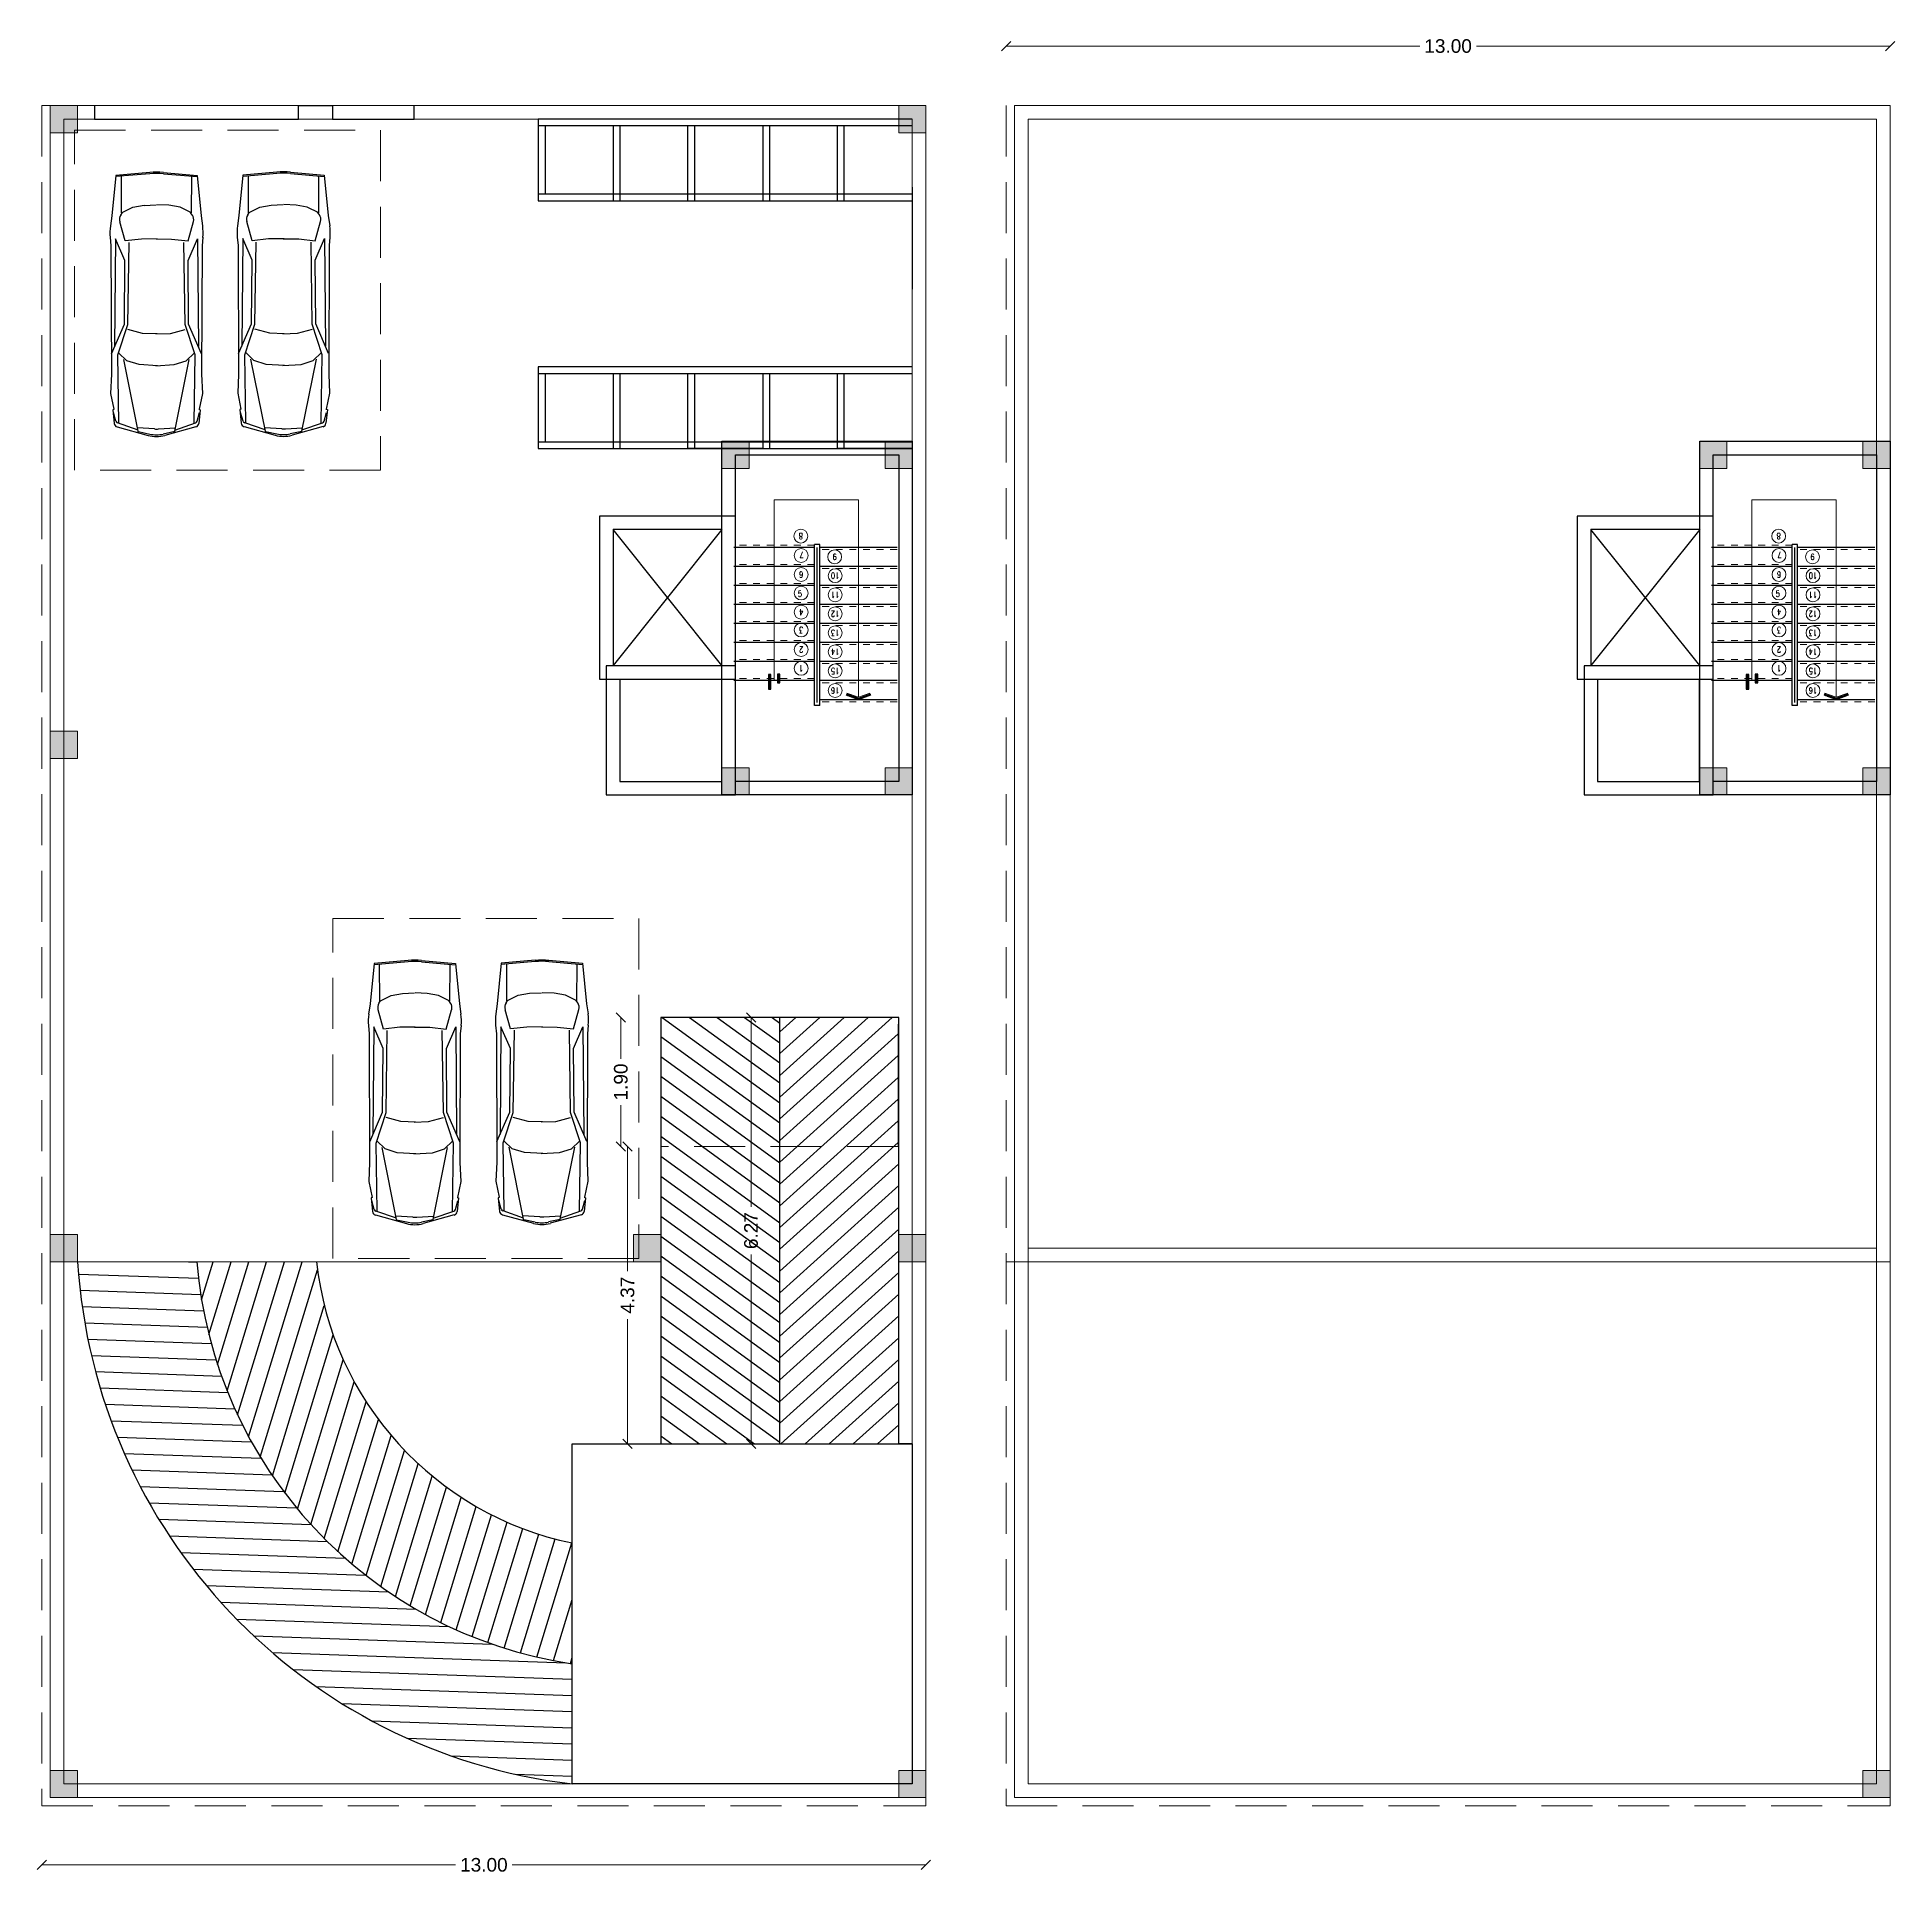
# Model space of a CAD drawing. Header units: metres. Extents: x -355 to 973, y -73 to 238.
# Drawn here: x 772.47 to 799.79, y 172.68 to 199.69 of the extents above; entities that cross this region are included whole.
import ezdxf

# ---------------------------------------------------------------- set-up
doc = ezdxf.new("R2010")
doc.units = ezdxf.units.M
doc.header["$LTSCALE"] = 3
doc.header["$MEASUREMENT"] = 0
for name, pattern in [('1', [30, 6, 6, 6, 6, 6]), ('202$0$HIDDEN', [0.375, 0.25, -0.125]), ('ACAD_ISO02W100', [15, 12, -3]), ('DASHED2', [0.375, 0.25, -0.125])]:
    doc.linetypes.add(name, pattern=pattern)
for name, color, linetype in [('01B', 10, 'Continuous'), ('1', 1, 'Continuous'), ('4', 4, 'ACAD_ISO02W100'), ('CAR', 1, 'Continuous')]:
    doc.layers.add(name, color=color, linetype=linetype)
for name, color, linetype, lineweight in [('05', 21, 'Continuous', 5), ('09', 120, 'Continuous', 9), ('15', 63, 'DASHED2', 15), ('alaem', 230, 'Continuous', 5)]:
    doc.layers.add(name, color=color, linetype=linetype, lineweight=lineweight)
doc.styles.add('Axe', font='romans.shx', dxfattribs={"width": 0.8, "height": 0.26})
doc.styles.get("Standard").update_dxf_attribs({"font": 'arial.ttf'})
doc.dimstyles.new('ahmad', dxfattribs={"dimtxt": 0.2, "dimasz": 0.1375, "dimexe": 0, "dimexo": 0.0625, "dimgap": 0.09, "dimtad": 0, "dimzin": 0, "dimdsep": 46, "dimtxsty": 'Standard', "dimblk": 'OBLIQUE', "dimcen": 0.09, "dimclrd": 245, "dimclrt": 61, "dimadec": 0, "dimazin": 0, "dimtfac": 1, "dimtofl": 0, "dimtmove": 0, "dimatfit": 3, "dimldrblk": 'OBLIQUE', "dimfxl": 0, "dimfxlon": 1, "dimtolj": 1, "dimtzin": 0, "dimlwd": 13, "dimarcsym": 0})

# ---------------------------------------------------------------- blocks, each defined once
blk = doc.blocks.new('_Oblique')
at = {"color": 0, "linetype": 'ByBlock', "lineweight": -2}
blk.add_line((-0.5, -0.5), (0.5, 0.5), dxfattribs=at)
blk = doc.blocks.new('*D242')
at = {"layer": '05', "color": 245, "linetype": '1', "lineweight": 13, "transparency": 16777216}
for p, q in [((786.718, 199.558), (792.801, 199.558)), ((799.718, 199.558), (793.636, 199.558))]:
    blk.add_line(p, q, dxfattribs=at)
at = {"layer": 'Defpoints', "color": 0, "linetype": '1', "transparency": 16777216}
for p in [(799.718, 199.558), (786.718, 198.684), (799.718, 198.684)]:
    blk.add_point(p, dxfattribs=at)
at = {"layer": '05', "color": 245, "linetype": '1', "lineweight": 13, "transparency": 16777216, "xscale": 0.1375, "yscale": 0.1375, "zscale": 0.1375, "rotation": 180}
blk.add_blockref('_Oblique', (786.718, 199.558), dxfattribs=at)
at = {"layer": '05', "color": 245, "linetype": '1', "lineweight": 13, "transparency": 16777216, "xscale": 0.1375, "yscale": 0.1375, "zscale": 0.1375}
blk.add_blockref('_Oblique', (799.718, 199.558), dxfattribs=at)
at = {"layer": '05', "color": 61, "linetype": '1', "transparency": 16777216, "insert": (793.218, 199.558), "char_height": 0.2, "attachment_point": 5}
blk.add_mtext('\\A1;13.00', dxfattribs=at)
blk = doc.blocks.new('*D276')
at = {"layer": '4', "color": 245, "linetype": '1', "lineweight": 13, "transparency": 16777216}
for p, q in [((772.54, 172.816), (778.622, 172.816)), ((785.54, 172.816), (779.458, 172.816))]:
    blk.add_line(p, q, dxfattribs=at)
at = {"layer": 'Defpoints', "color": 0, "linetype": '1', "transparency": 16777216}
for p in [(772.54, 173.807), (785.54, 173.807), (772.54, 172.816)]:
    blk.add_point(p, dxfattribs=at)
at = {"layer": '4', "color": 245, "linetype": '1', "lineweight": 13, "transparency": 16777216, "xscale": 0.1375, "yscale": 0.1375, "zscale": 0.1375, "rotation": 180}
blk.add_blockref('_Oblique', (772.54, 172.816), dxfattribs=at)
at = {"layer": '4', "color": 245, "linetype": '1', "lineweight": 13, "transparency": 16777216, "xscale": 0.1375, "yscale": 0.1375, "zscale": 0.1375}
blk.add_blockref('_Oblique', (785.54, 172.816), dxfattribs=at)
at = {"layer": '4', "color": 61, "linetype": '1', "transparency": 16777216, "insert": (779.04, 172.816), "char_height": 0.2, "attachment_point": 5}
blk.add_mtext('\\A1;13.00', dxfattribs=at)
blk = doc.blocks.new('tyhtfy')
at = {"layer": '4', "linetype": '1'}
for points in [[(265.704, 186.374), (265.704, 184.474), (263.804, 184.474), (263.804, 186.374)], [(265.504, 186.174), (265.504, 184.674), (264.004, 184.674), (264.004, 186.174)]]:
    blk.add_lwpolyline(points, close=True, dxfattribs=at)
blk = doc.blocks.new('tyhhy')
at = {"layer": '4', "linetype": '1'}
for p, q in [((265.809, 183.09), (263.809, 181.49)), ((263.809, 181.49), (263.809, 183.09)), ((263.809, 183.09), (265.809, 181.49))]:
    blk.add_line(p, q, dxfattribs=at)
for points in [[(266.009, 183.29), (266.009, 181.29), (263.609, 181.29), (263.609, 183.29)], [(265.809, 183.09), (265.809, 181.49), (263.809, 181.49), (263.809, 183.09)]]:
    blk.add_lwpolyline(points, close=True, dxfattribs=at)
blk = doc.blocks.new('fghhyh')
at = {"layer": 'alaem', "linetype": '1'}
h = blk.add_hatch(color=256, dxfattribs=at)
h.dxf.hatch_style = 1
h.paths.add_polyline_path([(280.396, 190.296), (280.396, 190.696), (279.996, 190.696), (279.996, 190.296)])
blk.add_lwpolyline([(279.996, 190.696), (279.996, 190.296), (280.396, 190.296), (280.396, 190.696)], close=True, dxfattribs=at)
blk = doc.blocks.new('*D278')
at = {"layer": '01B', "color": 245, "linetype": '1', "lineweight": 13, "transparency": 16777216}
for p, q in [((782.969, 185.276), (782.969, 182.492)), ((782.969, 179.007), (782.969, 181.791))]:
    blk.add_line(p, q, dxfattribs=at)
at = {"layer": 'Defpoints', "color": 0, "linetype": '1', "transparency": 16777216}
for p in [(783.39, 185.276), (782.969, 179.007), (783.39, 179.007)]:
    blk.add_point(p, dxfattribs=at)
at = {"layer": '01B', "color": 245, "linetype": '1', "lineweight": 13, "transparency": 16777216, "xscale": 0.1375, "yscale": 0.1375, "zscale": 0.1375}
for p, rotation in [((782.969, 185.276), 90), ((782.969, 179.007), 270)]:
    blk.add_blockref('_Oblique', p, dxfattribs=dict(at, rotation=rotation))
at = {"layer": '01B', "color": 61, "linetype": '1', "transparency": 16777216, "insert": (782.969, 182.142), "char_height": 0.2, "attachment_point": 5, "rotation": 90}
blk.add_mtext('\\A1;6.27', dxfattribs=at)
blk = doc.blocks.new('*D279')
at = {"layer": '01B', "color": 245, "linetype": '1', "lineweight": 13, "transparency": 16777216}
for p, q in [((781.054, 185.276), (781.054, 184.667)), ((781.054, 183.377), (781.054, 183.987))]:
    blk.add_line(p, q, dxfattribs=at)
at = {"layer": 'Defpoints', "color": 0, "linetype": '1', "transparency": 16777216}
for p in [(781.64, 185.276), (781.054, 183.377), (781.64, 183.377)]:
    blk.add_point(p, dxfattribs=at)
at = {"layer": '01B', "color": 245, "linetype": '1', "lineweight": 13, "transparency": 16777216, "xscale": 0.1375, "yscale": 0.1375, "zscale": 0.1375}
for p, rotation in [((781.054, 185.276), 90), ((781.054, 183.377), 270)]:
    blk.add_blockref('_Oblique', p, dxfattribs=dict(at, rotation=rotation))
at = {"layer": '01B', "color": 61, "linetype": '1', "transparency": 16777216, "insert": (781.054, 184.327), "char_height": 0.2, "attachment_point": 5, "rotation": 90}
blk.add_mtext('\\A1;1.90', dxfattribs=at)
blk = doc.blocks.new('*D280')
at = {"layer": '01B', "color": 245, "linetype": '1', "lineweight": 13, "transparency": 16777216}
for p, q in [((781.152, 183.377), (781.152, 181.546)), ((781.152, 179.007), (781.152, 180.838))]:
    blk.add_line(p, q, dxfattribs=at)
at = {"layer": 'Defpoints', "color": 0, "linetype": '1', "transparency": 16777216}
for p in [(781.64, 183.377), (781.152, 179.007), (781.64, 179.007)]:
    blk.add_point(p, dxfattribs=at)
at = {"layer": '01B', "color": 245, "linetype": '1', "lineweight": 13, "transparency": 16777216, "xscale": 0.1375, "yscale": 0.1375, "zscale": 0.1375}
for p, rotation in [((781.152, 183.377), 90), ((781.152, 179.007), 270)]:
    blk.add_blockref('_Oblique', p, dxfattribs=dict(at, rotation=rotation))
at = {"layer": '01B', "color": 61, "linetype": '1', "transparency": 16777216, "insert": (781.152, 181.192), "char_height": 0.2, "attachment_point": 5, "rotation": 90}
blk.add_mtext('\\A1;4.37', dxfattribs=at)
blk = doc.blocks.new('CARP5')
at = {"layer": 'CAR'}
for p, q in [((-127.1, 55.7), (-149.8, 51)), ((-100, 54.6), (-127.1, 55.7)), ((82.4, 55.1), (-100, 54.6)), ((-70.8, 54.3), (-28.9, 36.1)), ((94.5, 56.3), (82.4, 55.1)), ((125.1, 53.9), (110.6, 56)), ((182.5, 48.2), (125.1, 53.9)), ((-174.7, 46.5), (-186.8, 2.3)), ((-183.3, 15.9), (-78.9, 36.9)), ((-179.4, 16.5), (-169.2, 45.7)), ((-150.4, 52.6), (-169.9, 50.6)), ((-169.4, 43.9), (-72.5, 45.4)), ((-166.7, 48.1), (-154.4, 51.5)), ((-149.8, 50.5), (-150.4, 52.6)), ((-86.3, 15.3), (-80.9, 32.6)), ((-80.9, 32.6), (-69.6, 44.3)), ((-72.5, 45.4), (-29.2, 31.2)), ((92.4, 48.6), (-60.6, 49.9)), ((-42, 10.1), (-36.4, 31.3)), ((-29.2, 31.2), (87.3, 29.5)), ((-28.9, 36.1), (61.7, 35.2)), ((61.7, 35.2), (92.4, 48.6)), ((89.3, 35.1), (116.6, 42.7)), ((91.9, 11.8), (89.3, 35.1)), ((116.8, 42.8), (116.8, 42.8)), ((126.1, 41.3), (129.9, 38.8)), ((129.1, 40.3), (181.1, 40.4)), ((129.1, 40.3), (137.2, 24)), ((184.9, 0.1), (180.8, 48.1)), ((186.7, 0.1), (182.5, 48.2)), ((-181.4, 16.2), (-184.9, -0.1)), ((-177.7, -6.8), (-176.2, 17.3)), ((-87.8, -10.8), (-86.3, 15.3)), ((-42.8, -10.5), (-42, 10.1)), ((92.2, -10.3), (91.9, 11.8)), ((137.2, 24), (140, 8.1)), ((139.9, 8.1), (140.7, -9)), ((-174.7, -65.6), (-186.8, -21.5)), ((-181.4, -35.4), (-184.9, -19)), ((-177.7, -12.3), (-176.2, -36.4)), ((-87.8, -8.4), (-86.3, -34.5)), ((-42.8, -8.6), (-42, -29.2)), ((92.2, -8.9), (91.9, -31)), ((140, -27.2), (140.7, -10.1)), ((184.9, -19.3), (180.8, -67.3)), ((186.7, -19.3), (182.5, -67.3)), ((-183.3, -35), (-78.9, -56.1)), ((-179.4, -35.6), (-169.2, -64.9)), ((-86.3, -34.5), (-80.9, -51.7)), ((-80.9, -51.7), (-69.6, -63.5)), ((-72.5, -64.5), (-29.2, -50.3)), ((-42, -29.2), (-36.4, -50.4)), ((-29.2, -50.3), (87.3, -48.6)), ((91.9, -31), (89.3, -54.3)), ((129.1, -59.4), (137.2, -43.1)), ((137.2, -43.1), (140, -27.2)), ((-150.4, -71.7), (-169.9, -69.7)), ((-169.4, -63), (-72.5, -64.5)), ((-166.7, -67.3), (-154.4, -70.7)), ((-149.8, -69.7), (-150.4, -71.7)), ((-127.1, -74.9), (-149.8, -70.1)), ((-100, -73.7), (-127.1, -74.9)), ((82.4, -74.2), (-100, -73.7)), ((-70.8, -73.5), (-28.9, -55.2)), ((92.4, -67.7), (-60.6, -69)), ((-28.9, -55.2), (61.7, -54.4)), ((61.7, -54.4), (92.4, -67.7)), ((94.5, -75.4), (82.4, -74.2)), ((89.3, -54.3), (116.8, -61.9)), ((125.1, -73), (110.6, -75.1)), ((182.5, -67.3), (125.1, -73)), ((126.1, -60.4), (129.9, -57.9)), ((129.1, -59.4), (181.1, -59.6))]:
    blk.add_line(p, q, dxfattribs=at)
for centre, radius, start, end in [((101.1, -11), 67.6, 81.9284, 95.6257), ((-169.3, 45), 5.63, 95.8102, 164.6615), ((-165.7, 44.5), 3.75, 105.4862, 160.7894), ((119.9, 31.9), 11.3, 56.264, 106.8198), ((-143.4, -9.6), 45.1, 164.6615, 195.3385), ((72.7, -9.6), 112.6, 355.0592, 4.9408), ((74.5, -9.6), 112.6, 355.0592, 4.9408), ((-140.9, -9.6), 45.1, 167.9052, 192.0948), ((-132.7, -9.6), 45.1, 176.4735, 183.5265), ((-169.3, -64.1), 5.63, 195.3385, 264.1898), ((-165.7, -63.6), 3.75, 199.2106, 254.5138), ((101.1, -8.2), 67.6, 264.3743, 278.0716), ((119.9, -51.1), 11.3, 254.4694, 303.7359)]:
    blk.add_arc(centre, radius, start, end, dxfattribs=at)
blk = doc.blocks.new('A$C1D69598D')
at = {"layer": 'CAR'}
blk.add_blockref('CARP5', (188.3, 75.7), dxfattribs=at)
blk = doc.blocks.new('rdydry')
at = {"layer": '15'}
for p, q in [((17.296, 218.158), (21.796, 218.158)), ((17.296, 213.158), (17.296, 218.158)), ((21.796, 218.158), (21.796, 213.158)), ((21.796, 213.158), (17.296, 213.158))]:
    blk.add_line(p, q, dxfattribs=at)
at = {"layer": '15', "xscale": 0.01035204405718559, "yscale": 0.01035204405718559, "zscale": 0.01035204405718559, "rotation": 90}
for p in [(19.186, 213.656), (21.055, 213.659)]:
    blk.add_blockref('A$C1D69598D', p, dxfattribs=at)

msp = doc.modelspace()

# ---------------------------------------------------------------- hatches: boundary and pattern name
h = msp.add_hatch(color=256)
h.paths.add_polyline_path([(783.224, 190.102), (783.26, 190.102), (783.26, 190.245), (783.224, 190.245)])
h.paths.add_polyline_path([(783.357, 190.195), (783.393, 190.195), (783.393, 190.245), (783.357, 190.245)])
h.paths.add_polyline_path([(783.357, 190.245), (783.393, 190.245), (783.393, 190.324), (783.357, 190.324)])
h.paths.add_polyline_path([(783.224, 190.245), (783.26, 190.245), (783.26, 190.317), (783.224, 190.317)])
h = msp.add_hatch(color=256)
h.paths.add_polyline_path([(797.602, 190.102), (797.638, 190.102), (797.638, 190.245), (797.602, 190.245)])
h.paths.add_polyline_path([(797.735, 190.195), (797.771, 190.195), (797.771, 190.245), (797.735, 190.245)])
h.paths.add_polyline_path([(797.735, 190.245), (797.771, 190.245), (797.771, 190.324), (797.735, 190.324)])
h.paths.add_polyline_path([(797.602, 190.245), (797.638, 190.245), (797.638, 190.317), (797.602, 190.317)])
at = {"layer": '01B', "linetype": '1'}
h = msp.add_hatch(dxfattribs=at)
h.set_pattern_fill('ANSI31', color=256, scale=1.9, angle=99)
h.set_pattern_definition([(144, (587.17464, 0.7202), (-0.139599, -0.19214154), [])])
h.paths.add_polyline_path([(783.39, 183.377), (781.64, 183.377), (781.64, 179.007), (783.39, 179.007)])
h.paths.add_polyline_path([(783.39, 185.276), (781.64, 185.276), (781.64, 183.377), (783.39, 183.377)])
h = msp.add_hatch(dxfattribs=at)
h.set_pattern_fill('ANSI31', color=256, scale=1.9, angle=177)
h.set_pattern_definition([(222, (587.17464, 0.7202), (0.15891852, -0.1764969), [])])
h.paths.add_polyline_path([(785.132, 185.177), (785.14, 185.276), (783.39, 185.276), (783.39, 183.377), (785.132, 183.377)])
h.paths.add_polyline_path([(785.14, 183.007), (785.14, 183.377), (783.39, 183.377), (783.39, 179.007), (785.14, 179.007)])
h = msp.add_hatch(dxfattribs=at)
h.set_pattern_fill('ANSI31', color=256, scale=1.9, angle=133)
h.set_pattern_definition([(178, (603.63592, 0.63104), (-0.00828863, -0.23735532), [])])
h.paths.add_polyline_path([(774.82, 181.684), (773.066, 181.684, 0.362618), (780.34, 174.007), (780.34, 175.772, -0.348954)])
h.paths.add_polyline_path([(776.178, 177.858), (776.617, 177.388), (776.919, 177.669), (776.479, 178.139)], flags=24)
h = msp.add_hatch(dxfattribs=at)
h.set_pattern_fill('ANSI31', color=256, scale=2, angle=208)
h.set_pattern_definition([(253, (603.63592, 0.63104), (0.2390762, -0.07309293), [])])
h.paths.add_polyline_path([(776.578, 181.684), (774.82, 181.684, 0.348954), (780.34, 175.772), (780.34, 177.549, -0.325372)])
h.paths.add_polyline_path([(776.178, 177.858), (776.617, 177.388), (776.919, 177.669), (776.479, 178.139)], flags=25)
at = {"layer": '05'}
h = msp.add_hatch(dxfattribs=at)
h.set_pattern_fill('ANSI31', color=256, scale=0.1, angle=540, style=0)
h.set_pattern_definition([(135, (897.282938, 170.927569), (0.0088388348, 0.0088388348), [])])
h.paths.add_polyline_path([(784.548, 189.972), (784.375, 190.036), (784.368, 190.014), (784.548, 189.948), (784.728, 190.014), (784.72, 190.036)])
h = msp.add_hatch(dxfattribs=at)
h.set_pattern_fill('ANSI31', color=256, scale=0.1, angle=540, style=0)
h.set_pattern_definition([(135, (911.660969, 170.927569), (0.0088388348, 0.0088388348), [])])
h.paths.add_polyline_path([(798.926, 189.972), (798.753, 190.036), (798.746, 190.014), (798.926, 189.948), (799.106, 190.014), (799.098, 190.036)])

# ---------------------------------------------------------------- linework, layer by layer
for p, q in [((783.9, 192.188), (782.715, 192.188)), ((783.9, 189.865), (783.9, 192.228)), ((783.98, 192.228), (783.9, 192.228)), ((783.94, 189.905), (783.94, 192.188)), ((783.98, 189.865), (783.98, 192.228)), ((785.115, 192.188), (783.98, 192.188)), ((798.278, 192.188), (797.093, 192.188)), ((798.278, 189.865), (798.278, 192.228)), ((798.358, 192.228), (798.278, 192.228)), ((798.318, 189.905), (798.318, 192.188)), ((798.358, 189.865), (798.358, 192.228)), ((799.493, 192.188), (798.358, 192.188)), ((783.9, 191.908), (782.715, 191.908)), ((785.115, 191.908), (783.98, 191.908)), ((798.278, 191.908), (797.093, 191.908)), ((799.493, 191.908), (798.358, 191.908)), ((783.9, 191.628), (782.715, 191.628)), ((785.115, 191.628), (783.98, 191.628)), ((798.278, 191.628), (797.093, 191.628)), ((799.493, 191.628), (798.358, 191.628)), ((783.9, 191.348), (782.715, 191.348)), ((785.115, 191.348), (783.98, 191.348)), ((798.278, 191.348), (797.093, 191.348)), ((799.493, 191.348), (798.358, 191.348)), ((783.9, 191.068), (782.715, 191.068)), ((785.115, 191.068), (783.98, 191.068)), ((798.278, 191.068), (797.093, 191.068)), ((799.493, 191.068), (798.358, 191.068)), ((783.9, 190.788), (782.715, 190.788)), ((785.115, 190.788), (783.98, 190.788)), ((798.278, 190.788), (797.093, 190.788)), ((799.493, 190.788), (798.358, 190.788)), ((783.9, 190.508), (782.715, 190.508)), ((783.9, 190.508), (782.715, 190.508)), ((785.115, 190.508), (783.98, 190.508)), ((798.278, 190.508), (797.093, 190.508)), ((798.278, 190.508), (797.093, 190.508)), ((799.493, 190.508), (798.358, 190.508)), ((783.9, 190.228), (782.715, 190.228)), ((783.9, 190.228), (782.715, 190.228)), ((785.115, 190.228), (783.98, 190.228)), ((798.278, 190.228), (797.093, 190.228)), ((798.278, 190.228), (797.093, 190.228)), ((799.493, 190.228), (798.358, 190.228)), ((783.98, 189.865), (783.9, 189.865)), ((785.115, 189.948), (783.98, 189.948)), ((798.358, 189.865), (798.278, 189.865)), ((799.493, 189.948), (798.358, 189.948))]:
    msp.add_line(p, q)
at = {"linetype": '1'}
msp.add_line((785.34, 179.007), (785.14, 179.007), dxfattribs=at)
msp.add_line((785.34, 179.007), (785.14, 179.007), dxfattribs=at)
for points in [[(783.224, 190.102), (783.26, 190.102), (783.26, 190.317), (783.224, 190.317)], [(783.357, 190.195), (783.393, 190.195), (783.393, 190.324), (783.357, 190.324)], [(797.602, 190.102), (797.638, 190.102), (797.638, 190.317), (797.602, 190.317)], [(797.735, 190.195), (797.771, 190.195), (797.771, 190.324), (797.735, 190.324)]]:
    msp.add_lwpolyline(points, close=True)
msp.add_lwpolyline([(785.34, 179.007), (785.34, 174.007), (780.34, 174.007), (780.34, 179.007)], close=True, dxfattribs=at)
at = {"layer": '01B', "color": 0, "linetype": '1'}
for p, q in [((773.314, 198.684), (773.314, 198.484)), ((776.314, 198.484), (776.314, 198.684)), ((776.314, 198.684), (776.814, 198.684)), ((776.814, 198.684), (776.814, 198.484)), ((778.014, 198.484), (778.014, 198.684)), ((773.314, 198.484), (776.314, 198.484)), ((776.814, 198.484), (778.014, 198.484)), ((785.34, 198.484), (779.84, 198.484)), ((779.84, 198.484), (779.84, 197.384)), ((785.34, 198.384), (779.84, 198.384)), ((779.94, 198.384), (779.94, 197.384)), ((782.04, 198.384), (780.94, 198.384)), ((780.94, 198.384), (780.94, 197.284)), ((781.04, 198.384), (781.04, 197.284)), ((782.04, 197.284), (782.04, 198.384)), ((782.14, 197.284), (782.14, 198.384)), ((783.14, 198.384), (783.14, 197.284)), ((783.24, 198.384), (783.24, 197.284)), ((784.24, 197.284), (784.24, 198.384)), ((784.34, 197.284), (784.34, 198.384)), ((779.84, 197.384), (779.84, 197.284)), ((779.84, 197.384), (785.34, 197.384)), ((779.84, 197.284), (785.34, 197.284)), ((785.34, 197.484), (785.34, 195.984)), ((785.34, 194.841), (779.84, 194.841)), ((779.84, 194.841), (779.84, 193.741)), ((785.34, 194.741), (779.84, 194.741)), ((779.94, 194.741), (779.94, 193.741)), ((782.04, 194.741), (780.94, 194.741)), ((780.94, 194.741), (780.94, 193.641)), ((781.04, 194.741), (781.04, 193.641)), ((782.04, 193.641), (782.04, 194.741)), ((782.14, 193.641), (782.14, 194.741)), ((784.24, 194.741), (783.14, 194.741)), ((783.14, 194.741), (783.14, 193.641)), ((783.24, 194.741), (783.24, 193.641)), ((784.24, 193.641), (784.24, 194.741)), ((784.34, 193.641), (784.34, 194.741)), ((779.84, 193.741), (779.84, 193.641)), ((779.84, 193.741), (785.34, 193.741)), ((779.84, 193.641), (785.34, 193.641)), ((783.14, 193.641), (782.04, 193.641)), ((785.34, 193.641), (784.24, 193.641))]:
    msp.add_line(p, q, dxfattribs=at)
at = {"layer": '01B', "linetype": '1'}
for p, q in [((785.14, 185.276), (781.64, 185.276)), ((781.64, 185.276), (781.64, 179.007)), ((783.39, 179.007), (783.39, 185.276)), ((785.14, 179.006), (785.14, 185.276)), ((785.132, 185.177), (785.132, 183.377)), ((785.14, 179.007), (785.14, 183.007)), ((785.34, 179.007), (785.14, 179.006))]:
    msp.add_line(p, q, dxfattribs=at)
for radius, start, end in [(8.25, 183.5927, 263.3189), (6.5, 184.5618, 261.5083), (4.75, 186.2483, 258.342)]:
    msp.add_arc((781.3, 182.201), radius, start, end, dxfattribs=at)
at = {"layer": '05', "linetype": '202$0$HIDDEN'}
for p, q in [((772.663, 198.684), (772.54, 198.684)), ((772.54, 198.684), (772.54, 173.807)), ((786.718, 198.684), (786.718, 173.807)), ((785.132, 183.377), (781.64, 183.377)), ((772.54, 173.807), (772.54, 173.684)), ((785.54, 173.684), (785.54, 173.807)), ((786.718, 173.807), (786.718, 173.684)), ((799.718, 173.684), (799.718, 173.807)), ((772.54, 173.684), (785.54, 173.684)), ((786.718, 173.684), (799.718, 173.684))]:
    msp.add_line(p, q, dxfattribs=at)
at = {"layer": '05', "color": 0, "linetype": '1'}
for p, q in [((772.663, 198.684), (772.663, 181.684)), ((786.841, 198.684), (786.841, 181.684)), ((772.863, 181.684), (781.64, 181.684)), ((786.718, 181.684), (799.718, 181.684)), ((787.041, 181.884), (799.518, 181.884))]:
    msp.add_line(p, q, dxfattribs=at)
at = {"layer": '05'}
for p, q in [((783.308, 190.228), (783.308, 192.886)), ((783.308, 192.886), (784.548, 192.886)), ((784.548, 189.983), (784.548, 192.886)), ((797.686, 190.228), (797.686, 192.886)), ((797.686, 192.886), (798.926, 192.886)), ((798.926, 189.983), (798.926, 192.886)), ((784.368, 190.014), (784.375, 190.036)), ((784.548, 189.948), (784.368, 190.014)), ((784.375, 190.036), (784.548, 189.972)), ((784.379, 190.045), (784.548, 189.983)), ((784.548, 189.983), (784.716, 190.045)), ((784.548, 189.972), (784.72, 190.036)), ((784.548, 189.948), (784.728, 190.014)), ((784.728, 190.014), (784.72, 190.036)), ((798.746, 190.014), (798.753, 190.036)), ((798.926, 189.948), (798.746, 190.014)), ((798.753, 190.036), (798.926, 189.972)), ((798.757, 190.045), (798.926, 189.983)), ((798.926, 189.983), (799.095, 190.045)), ((798.926, 189.972), (799.098, 190.036)), ((798.926, 189.948), (799.106, 190.014)), ((799.106, 190.014), (799.098, 190.036))]:
    msp.add_line(p, q, dxfattribs=at)
at = {"layer": '05', "color": 0, "linetype": '1'}
for points in [[(785.54, 173.807), (785.54, 198.684), (772.663, 198.684), (772.663, 173.807)], [(799.718, 173.807), (799.718, 198.684), (786.841, 198.684), (786.841, 173.807)], [(785.34, 174.007), (785.34, 198.484), (772.863, 198.484), (772.863, 174.007)], [(799.518, 174.007), (799.518, 198.484), (787.041, 198.484), (787.041, 174.007)]]:
    msp.add_lwpolyline(points, close=True, dxfattribs=at)
at = {"layer": '09', "linetype": 'DASHED2', "ltscale": 0.1}
for p, q in [((783.9, 192.218), (782.715, 192.218)), ((785.115, 192.158), (783.98, 192.158)), ((798.278, 192.218), (797.093, 192.218)), ((799.493, 192.158), (798.358, 192.158)), ((783.9, 191.938), (782.715, 191.938)), ((785.115, 191.878), (783.98, 191.878)), ((798.278, 191.938), (797.093, 191.938)), ((799.493, 191.878), (798.358, 191.878)), ((783.9, 191.658), (782.715, 191.658)), ((785.115, 191.598), (783.98, 191.598)), ((798.278, 191.658), (797.093, 191.658)), ((799.493, 191.598), (798.358, 191.598)), ((783.9, 191.378), (782.715, 191.378)), ((785.115, 191.318), (783.98, 191.318)), ((798.278, 191.378), (797.093, 191.378)), ((799.493, 191.318), (798.358, 191.318)), ((783.9, 191.098), (782.715, 191.098)), ((785.115, 191.038), (783.98, 191.038)), ((798.278, 191.098), (797.093, 191.098)), ((799.493, 191.038), (798.358, 191.038)), ((783.9, 190.818), (782.715, 190.818)), ((785.115, 190.758), (783.98, 190.758)), ((798.278, 190.818), (797.093, 190.818)), ((799.493, 190.758), (798.358, 190.758)), ((783.9, 190.538), (782.715, 190.538)), ((785.115, 190.478), (783.98, 190.478)), ((798.278, 190.538), (797.093, 190.538)), ((799.493, 190.478), (798.358, 190.478)), ((783.9, 190.258), (782.715, 190.258)), ((785.115, 190.198), (783.98, 190.198)), ((798.278, 190.258), (797.093, 190.258)), ((799.493, 190.198), (798.358, 190.198)), ((785.115, 189.918), (783.98, 189.918)), ((799.493, 189.918), (798.358, 189.918))]:
    msp.add_line(p, q, dxfattribs=at)
at = {"layer": '4', "linetype": '1'}
for points in [[(785.34, 193.747), (785.34, 188.547), (782.54, 188.547), (782.54, 193.747)], [(799.718, 193.747), (799.718, 188.547), (796.918, 188.547), (796.918, 193.747)], [(785.14, 193.547), (785.14, 188.747), (782.74, 188.747), (782.74, 193.547)], [(799.518, 193.547), (799.518, 188.747), (797.118, 188.747), (797.118, 193.547)]]:
    msp.add_lwpolyline(points, close=True, dxfattribs=at)
at = {"layer": 'alaem'}
for centre in [(783.701, 192.354), (798.079, 192.354), (783.706, 192.069), (784.198, 192.049), (798.084, 192.069), (798.576, 192.049), (783.706, 191.788), (784.205, 191.771), (798.084, 191.788), (798.583, 191.771), (783.706, 191.516), (784.205, 191.491), (798.084, 191.516), (798.583, 191.491), (783.706, 191.236), (784.205, 191.211), (798.084, 191.236), (798.583, 191.211), (783.706, 190.973), (784.205, 190.931), (798.084, 190.973), (798.583, 190.931), (783.706, 190.685), (784.205, 190.651), (798.084, 190.685), (798.583, 190.651), (783.706, 190.409), (784.205, 190.371), (798.084, 190.409), (798.583, 190.371), (784.205, 190.083), (798.583, 190.083)]:
    msp.add_circle(centre, 0.102, dxfattribs=at)

# ---------------------------------------------------------------- block references
at = {"layer": '1', "linetype": '202$0$HIDDEN'}
for p in [(755.725, -19.837), (759.523, -31.425)]:
    msp.add_blockref('rdydry', p, dxfattribs=at)
at = {"layer": '4', "linetype": '1', "xscale": -1}
for name, p, rotation in [('tyhhy', (599.45, -73.36), 270.0000000000032), ('tyhhy', (613.828, -73.36), 270.0000000000032), ('tyhtfy', (517.035, 374.921), 180), ('tyhtfy', (531.413, 374.921), 180)]:
    msp.add_blockref(name, p, dxfattribs=dict(at, rotation=rotation))
at = {"layer": 'alaem', "linetype": '1'}
for p in [(492.667, 7.987), (505.144, 7.987), (502.544, 3.051), (504.944, 3.051), (504.944, 3.051), (516.922, 3.051), (519.322, 3.051), (519.322, 3.051), (492.667, -1.213), (502.544, -1.749), (504.944, -1.749), (516.922, -1.749), (519.322, -1.749), (492.667, -8.613), (501.244, -8.613), (505.144, -8.613), (492.667, -16.49), (505.144, -16.49), (519.322, -16.49)]:
    msp.add_blockref('fghhyh', p, dxfattribs=at)

# ---------------------------------------------------------------- texts
at = {"layer": 'alaem', "char_height": 0.0901, "width": 0.11644, "attachment_point": 5, "style": 'Axe'}
for s, insert, rotation in [('8', (783.701, 192.354), 180), ('8', (798.079, 192.354), 180), ('7', (783.714, 192.078), 180), ('9', (784.198, 192.049), 180), ('7', (798.092, 192.078), 180), ('9', (798.576, 192.049), 180), ('6', (783.706, 191.788), 180), ('10', (784.205, 191.771), 180), ('6', (798.084, 191.788), 180), ('10', (798.583, 191.771), 180), ('5', (783.687, 191.506), 2.4806), ('11', (784.205, 191.491), 180), ('5', (798.066, 191.506), 2.4806), ('11', (798.583, 191.491), 180), ('4', (783.706, 191.236), 180), ('12', (784.205, 191.211), 180), ('4', (798.084, 191.236), 180), ('12', (798.583, 191.211), 180), ('3', (783.706, 190.973), 180), ('13', (784.205, 190.931), 180), ('3', (798.084, 190.973), 180), ('13', (798.583, 190.931), 180), ('2', (783.706, 190.685), 180), ('14', (784.205, 190.651), 180), ('2', (798.084, 190.685), 180), ('14', (798.583, 190.651), 180), ('1', (783.706, 190.409), 180), ('15', (784.205, 190.371), 180), ('1', (798.084, 190.409), 180), ('15', (798.583, 190.371), 180), ('16', (784.205, 190.083), 180), ('16', (798.583, 190.083), 180)]:
    msp.add_mtext(s, dxfattribs=dict(at, insert=insert, rotation=rotation))

# ---------------------------------------------------------------- dimensions: what is measured, and where the dimension line sits
at = {"layer": '01B', "linetype": '1'}
for base, p1, p2, picture, middle in [((781.054, 183.377), (781.64, 185.276), (781.64, 183.377), '*D279', (781.054, 184.327)), ((782.969, 179.007), (783.39, 185.276), (783.39, 179.007), '*D278', (782.969, 182.142)), ((781.152, 179.007), (781.64, 183.377), (781.64, 179.007), '*D280', (781.152, 181.192))]:
    dim = msp.add_linear_dim(base=base, p1=p1, p2=p2, angle=90, dimstyle='ahmad', dxfattribs=at)
    dim.commit()
    dim.dimension.update_dxf_attribs({"geometry": picture, "text_midpoint": middle})
at = {"layer": '05', "color": 0, "linetype": '1'}
dim = msp.add_linear_dim(base=(799.718, 199.558), p1=(786.718, 198.684), p2=(799.718, 198.684), dimstyle='ahmad', dxfattribs=at)
dim.commit()
dim.dimension.update_dxf_attribs({"geometry": '*D242', "text_midpoint": (793.218, 199.558)})
at = {"layer": '4', "linetype": '1'}
dim = msp.add_linear_dim(base=(772.54, 172.816), p1=(785.54, 173.807), p2=(772.54, 173.807), dimstyle='ahmad', dxfattribs=at)
dim.commit()
dim.dimension.update_dxf_attribs({"geometry": '*D276', "text_midpoint": (779.04, 172.816)})

doc.saveas('drawing.dxf')
